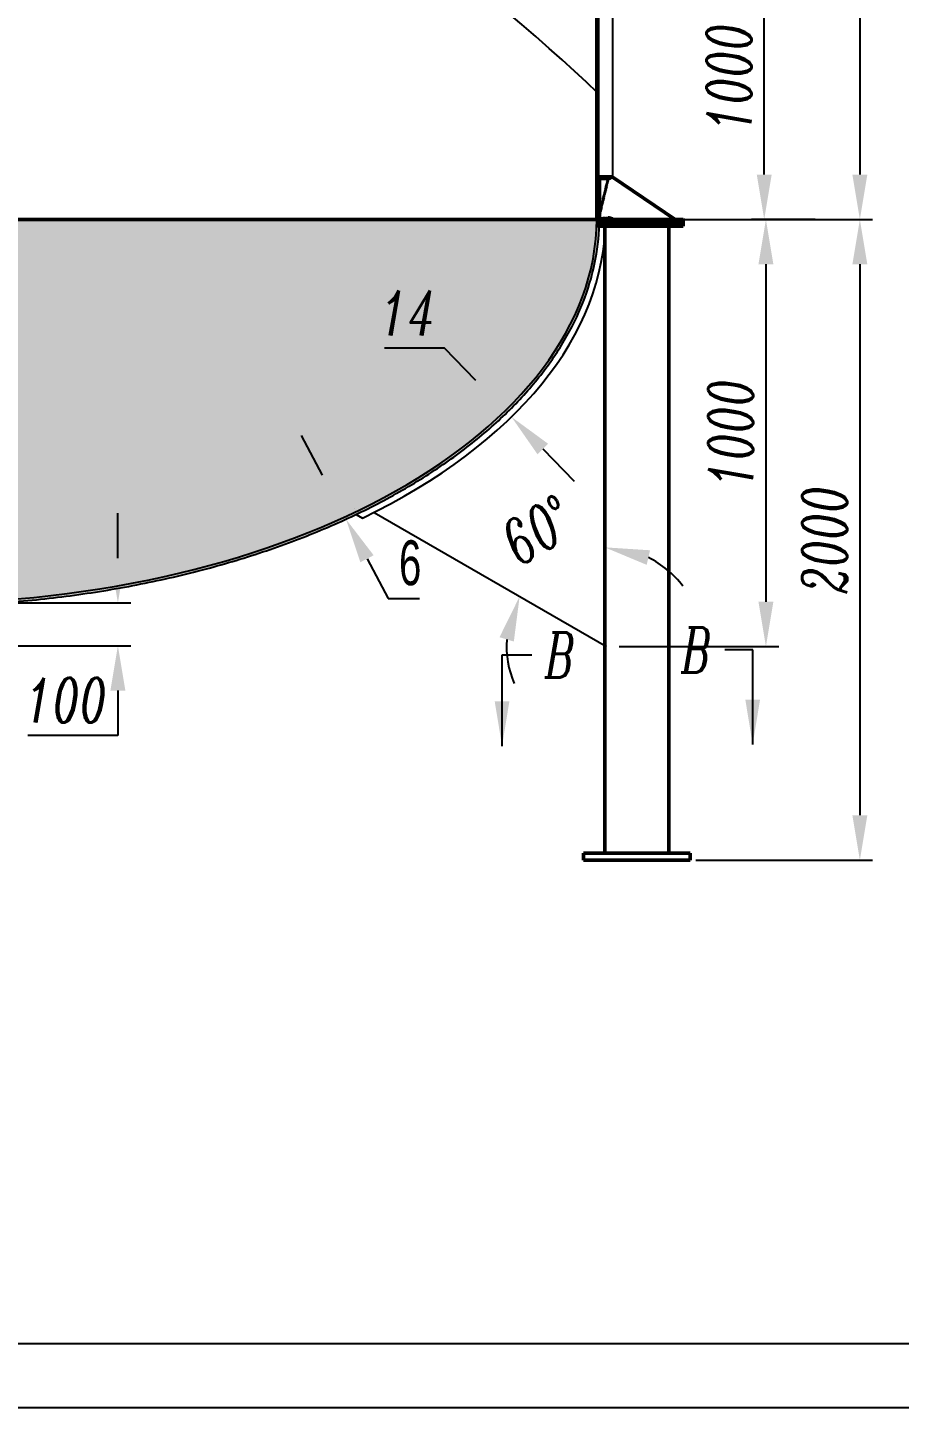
# Model space of a CAD drawing. Header units: inches. Extents: x 26344 to 38944, y 9363 to 18273.
# Drawn here: x 30254 to 32295, y 9363 to 12594 of the extents above; entities that cross this region are included whole.
import ezdxf

# ---------------------------------------------------------------- set-up
doc = ezdxf.new("R2010")
doc.units = ezdxf.units.IN
doc.header["$LTSCALE"] = 150
doc.header["$MEASUREMENT"] = 0
doc.layers.add('粗实线', color=3, linetype='Continuous', lineweight=50)
doc.layers.add('细实线', color=5, linetype='Continuous')
doc.styles.add('DIM', font='italicc.shx', dxfattribs={"width": 0.67})
doc.dimstyles.new('机械', dxfattribs={"dimtxt": 3.5, "dimasz": 3.5, "dimexe": 1, "dimexo": 1, "dimgap": 1, "dimtad": 1, "dimtoh": 1, "dimdec": 0, "dimzin": 0, "dimdsep": 46, "dimtxsty": 'DIM', "dimcen": -3.5, "dimadec": 0, "dimazin": 0, "dimtp": 0.05, "dimtm": 0.05, "dimtfac": 1, "dimtdec": 0, "dimtofl": 0, "dimtmove": 0, "dimatfit": 3, "dimfxl": 0, "dimtolj": 1, "dimtzin": 0, "dimarcsym": 0})

# ---------------------------------------------------------------- blocks, each defined once
blk = doc.blocks.new('*D5')
at = {"layer": 'Defpoints', "color": 0, "lineweight": -2}
for p in [(30030.84182633692, 11246.42442912421), (30060.33621638794, 11146.42442912421), (30465.02555307942, 11146.42442912421)]:
    blk.add_point(p, dxfattribs=at)
at = {"layer": '细实线', "color": 0, "lineweight": -2}
for p, q in [((30465.02555307942, 11351.42442912421), (30465.02555307942, 11456.42442912421)), ((30060.84182633692, 11246.42442912421), (30495.02555307942, 11246.42442912421)), ((30090.33621638794, 11146.42442912421), (30495.02555307942, 11146.42442912421)), ((30465.02555307942, 11041.42442912421), (30465.02555307942, 10936.42442912421)), ((30465.02555307942, 10936.42442912421), (30254.12555307942, 10936.42442912421))]:
    blk.add_line(p, q, dxfattribs=at)
for points in [[(30447.52555307942, 11351.42442912421), (30482.52555307942, 11351.42442912421), (30465.02555307942, 11246.42442912421)], [(30447.52555307942, 11041.42442912421), (30482.52555307942, 11041.42442912421), (30465.02555307942, 11146.42442912421)]]:
    blk.add_solid(points, dxfattribs=at)
at = {"layer": '细实线', "color": 0, "insert": (30344.57555307942, 11018.92442912422), "char_height": 105, "attachment_point": 5, "style": 'DIM'}
blk.add_mtext('\\A1;100', dxfattribs=at)
blk = doc.blocks.new('*D4')
at = {"layer": 'Defpoints', "color": 0, "lineweight": -2}
for p in [(31646.74182633692, 12144.49277284867), (31788.34182633692, 10644.49277284867), (32202.10976251821, 10644.49277284867)]:
    blk.add_point(p, dxfattribs=at)
at = {"layer": '细实线', "color": 0, "lineweight": -2}
for p, q in [((31676.74182633692, 12144.49277284867), (32232.10976251821, 12144.49277284867)), ((32202.10976251821, 12039.49277284867), (32202.10976251821, 10749.49277284867)), ((31818.34182633692, 10644.49277284867), (32232.10976251821, 10644.49277284867))]:
    blk.add_line(p, q, dxfattribs=at)
for points in [[(32184.60976251821, 12039.49277284867), (32219.60976251821, 12039.49277284867), (32202.10976251821, 12144.49277284867)], [(32184.60976251821, 10749.49277284867), (32219.60976251821, 10749.49277284867), (32202.10976251821, 10644.49277284867)]]:
    blk.add_solid(points, dxfattribs=at)
at = {"layer": '细实线', "color": 0, "insert": (32119.60976251821, 11394.49277284868), "char_height": 105, "attachment_point": 5, "rotation": 90, "style": 'DIM'}
blk.add_mtext('\\A1;2000', dxfattribs=at)
blk = doc.blocks.new('*D20')
at = {"layer": 'Defpoints', "color": 0, "lineweight": -2}
for p in [(30993.30488561811, 11453.03384437147), (30998.81021010011, 11442.66713572077), (30999.03652669049, 11442.78732297669)]:
    blk.add_point(p, dxfattribs=at)
at = {"layer": '粗实线', "color": 0, "lineweight": -2}
for p, q in [((30944.283783644, 11545.88855467428), (30895.03636507951, 11638.62307772117)), ((31019.8004636315, 11467.10453538989), (31020.02678022188, 11467.22472264581)), ((31025.30578811351, 11456.73782673919), (31025.53210470389, 11456.85801399512)), ((31048.28394525497, 11350.0527999298), (31097.53136381946, 11257.31827688291)), ((31097.53136381946, 11257.31827688291), (31171.08136381946, 11257.31827688291))]:
    blk.add_line(p, q, dxfattribs=at)
for points in [[(30959.73953748515, 11554.09645776836), (30928.82802980285, 11537.6806515802), (30993.53120220848, 11453.15403162739)], [(31063.73969909612, 11358.26070302388), (31032.82819141382, 11341.84489683572), (30999.03652669049, 11442.78732297669)]]:
    blk.add_solid(points, dxfattribs=at)
at = {"layer": '粗实线', "color": 0, "lineweight": -2, "insert": (31149.30636381946, 11339.81827688291), "char_height": 105, "attachment_point": 5, "style": 'DIM'}
blk.add_mtext('\\A1;{\\f??|b0|i0|c0|p54;6}', dxfattribs=at)
blk = doc.blocks.new('*D22')
at = {"layer": 'Defpoints', "color": 0, "lineweight": -2}
for p in [(31620.8942185077, 16144.46030574353), (32125.33657770207, 12144.49277284867), (32202.10976251821, 12144.49277284867)]:
    blk.add_point(p, dxfattribs=at)
at = {"layer": '细实线', "color": 0, "lineweight": -2}
for p, q in [((31650.8942185077, 16144.46030574353), (32232.10976251821, 16144.46030574353)), ((32202.10976251821, 16039.46030574353), (32202.10976251821, 12249.49277284867)), ((32155.33657770207, 12144.49277284867), (32232.10976251821, 12144.49277284867))]:
    blk.add_line(p, q, dxfattribs=at)
for points in [[(32184.60976251821, 16039.46030574353), (32219.60976251821, 16039.46030574353), (32202.10976251821, 16144.46030574353)], [(32184.60976251821, 12249.49277284867), (32219.60976251821, 12249.49277284867), (32202.10976251821, 12144.49277284867)]]:
    blk.add_solid(points, dxfattribs=at)
at = {"layer": '细实线', "color": 0, "lineweight": -2, "insert": (32119.60976251821, 14144.47653929611), "char_height": 105, "attachment_point": 5, "rotation": 90, "style": 'DIM'}
blk.add_mtext('\\A1;8200', dxfattribs=at)
blk = doc.blocks.new('*D23')
at = {"layer": 'Defpoints', "color": 0, "lineweight": -2}
for p in [(31681.51523398994, 12810.19467134309), (31978.20944931882, 12810.19467134309), (32127.18418553129, 12144.49277284867)]:
    blk.add_point(p, dxfattribs=at)
at = {"layer": '细实线', "color": 0, "lineweight": -2}
for p, q in [((31711.51523398994, 12810.19467134309), (32008.20944931882, 12810.19467134309)), ((31978.20944931882, 12249.49277284867), (31978.20944931882, 12705.19467134309)), ((32097.18418553129, 12144.49277284867), (31948.20944931882, 12144.49277284867))]:
    blk.add_line(p, q, dxfattribs=at)
for points in [[(31960.70944931882, 12705.19467134309), (31995.70944931882, 12705.19467134309), (31978.20944931882, 12810.19467134309)], [(31960.70944931882, 12249.49277284867), (31995.70944931882, 12249.49277284867), (31978.20944931882, 12144.49277284867)]]:
    blk.add_solid(points, dxfattribs=at)
at = {"layer": '细实线', "color": 0, "lineweight": -2, "insert": (31895.70944931882, 12477.34372209589), "char_height": 105, "attachment_point": 5, "rotation": 90, "style": 'DIM'}
blk.add_mtext('\\A1;1000', dxfattribs=at)
blk = doc.blocks.new('*D26')
at = {"layer": 'Defpoints', "color": 0, "lineweight": -2}
for p in [(31376.21768396661, 11692.56765541293), (31376.21768396661, 11692.56765541293), (31386.45287310168, 11682.09041381801)]:
    blk.add_point(p, dxfattribs=at)
at = {"layer": '粗实线', "color": 0, "lineweight": -2}
for p, q in [((31229.47061284644, 11842.78515478518), (31088.92061284644, 11842.78515478518)), ((31302.84414840652, 11767.67640509906), (31229.47061284644, 11842.78515478518)), ((31459.82640866176, 11606.98166413188), (31533.19994422185, 11531.87291444576))]:
    blk.add_line(p, q, dxfattribs=at)
for points in [[(31315.36227335421, 11779.9053276924), (31290.32602345884, 11755.44748250571), (31376.21768396661, 11692.56765541293)], [(31472.34453360945, 11619.21058672523), (31447.30828371408, 11594.75274153854), (31386.45287310168, 11682.09041381801)]]:
    blk.add_solid(points, dxfattribs=at)
at = {"layer": '粗实线', "color": 0, "lineweight": -2, "insert": (31144.19561284644, 11925.28515478518), "char_height": 105, "attachment_point": 5, "style": 'DIM'}
blk.add_mtext('\\A1;14', dxfattribs=at)
blk = doc.blocks.new('*D27')
at = {"layer": 'Defpoints', "color": 0, "lineweight": -2}
for p in [(31604.79999383914, 12128.49277284868), (31064.75820213693, 11458.54870715256), (31526.13102203091, 11362.89665699444), (31608.78855044544, 11144.45263910932), (31604.79999383913, 10660.49277284867)]:
    blk.add_point(p, dxfattribs=at)
at = {"layer": '细实线', "color": 0, "lineweight": -2}
for start, end in [(37.22414963245086, 63.61207481622527), (176.3879251837741, 202.7758503675485)]:
    blk.add_arc((31604.79999383913, 11146.75543333964), 230.0126859291742, start, end, dxfattribs=at)
for points in [[(31703.03395967214, 11335.76399805254), (31711.02264948104, 11369.8401016317), (31604.79999383913, 11376.76811926882)], [(31358.49167608243, 11166.30624924233), (31391.99679234841, 11156.18660577021), (31405.60316463177, 11261.76177630423)]]:
    blk.add_solid(points, dxfattribs=at)
at = {"layer": '细实线', "color": 0, "lineweight": -2, "insert": (31448.54365087454, 11417.39935835922), "char_height": 105, "attachment_point": 5, "rotation": 29.999999999999986, "style": 'DIM'}
blk.add_mtext('\\A1;60°', dxfattribs=at)
blk = doc.blocks.new('*D36')
at = {"layer": 'Defpoints', "color": 0, "lineweight": -2}
for p in [(31602.85732755893, 12144.49277284867), (31608.78855044544, 11144.45263910932), (31982.16911214483, 11144.45263910932)]:
    blk.add_point(p, dxfattribs=at)
at = {"layer": '细实线', "color": 0, "lineweight": -2}
for p, q in [((31632.85732755893, 12144.49277284867), (32012.16911214483, 12144.49277284867)), ((31982.16911214483, 12039.49277284867), (31982.16911214483, 11249.45263910932)), ((31638.78855044544, 11144.45263910932), (32012.16911214483, 11144.45263910932))]:
    blk.add_line(p, q, dxfattribs=at)
for points in [[(31964.66911214483, 12039.49277284867), (31999.66911214483, 12039.49277284867), (31982.16911214483, 12144.49277284867)], [(31964.66911214483, 11249.45263910932), (31999.66911214483, 11249.45263910932), (31982.16911214483, 11144.45263910932)]]:
    blk.add_solid(points, dxfattribs=at)
at = {"layer": '细实线', "color": 0, "lineweight": -2, "insert": (31899.66911214483, 11644.472705979), "char_height": 105, "attachment_point": 5, "rotation": 90, "style": 'DIM'}
blk.add_mtext('\\A1;1000', dxfattribs=at)

msp = doc.modelspace()

# ---------------------------------------------------------------- hatches: boundary and pattern name
at = {"layer": '粗实线'}
h = msp.add_hatch(dxfattribs=at)
h.set_pattern_fill('ANSI31', color=0, scale=20, angle=90, style=0)
h.set_pattern_definition([(135, (26340.11549565582, 9260.699316332422), (-1.767766952966369, -1.767766952966369), [])])
edge = h.paths.add_edge_path()
edge.add_line((31588.34182633692, 12244.49277284867), (31588.34182633692, 12144.49277284867))
edge.add_line((31622.74182633692, 12244.49277284867), (31588.34182633692, 12244.49277284867))
edge.add_arc((31613.0859349507, 12253.88134618455), 13.46779669231702, 263.7823095661405, 315.8041806650288)
edge.add_line((31592.34182633692, 12240.49277284867), (31614.54458219231, 12240.49277284867))
edge.add_line((31592.34182633692, 12148.49277284867), (31592.34182633692, 12240.49277284867))
edge.add_line((31588.34182633692, 12144.49277284867), (31622.74182633692, 12144.49277284867))
edge.add_line((31614.32017249476, 12148.49277284867), (31592.34182633692, 12148.49277284867))
edge.add_arc((31613.0859349507, 12135.02866083026), 13.52056414353528, 44.42532542132404, 95.23759116988322)
edge.add_line((31586.34182633692, 12144.49277284867), (31587.84182633692, 12141.89469663732))
h = msp.add_hatch(dxfattribs=at)
h.set_pattern_fill('ANSI31', color=0, scale=20, angle=90, style=0)
h.set_pattern_definition([(135, (26340.11549565582, 9845.699316332422), (-1.767766952966369, -1.767766952966369), [])])
edge = h.paths.add_edge_path()
edge.add_line((31588.34182633692, 12144.49277284867), (31788.34182633692, 12144.49277284867))
edge.add_line((31788.34182633692, 12128.49277284867), (31588.34182633692, 12128.49277284867))
at = {"layer": '细实线'}
h = msp.add_hatch(dxfattribs=at)
h.set_pattern_fill('ANSI31', color=0, scale=0.8, style=0)
h.set_pattern_definition([(45, (26589.80696845785, 10431.2108182809), (-1.79605122421383, 1.796051224213831), [])])
edge = h.paths.add_edge_path()
edge.add_line((31586.34182633692, 12144.49277284867), (31586.34182633692, 16144.80984289389))
edge.add_line((31588.34182633692, 12144.49277284867), (31588.34182633692, 16144.80984289389))
h = msp.add_hatch(dxfattribs=at)
h.set_pattern_fill('ANSI31', color=0, style=0)
h.set_pattern_definition([(45, (13316.98639057984, 0), (-0.08838834764831843, 0.08838834764831845), [])])
edge = h.paths.add_edge_path()
edge.add_spline(control_points=[(28381.69153987102, 12144.46589238103), (28381.78737962976, 12123.07367595336), (28383.21803432727, 12101.68399367726), (28389.95664896383, 12049.62700053963), (28396.69627364817, 12019.02379822118), (28415.61767529065, 11958.39466428925), (28427.79916762276, 11928.36887776009), (28457.46199873355, 11869.20883305683), (28474.94312918281, 11840.07455673994), (28515.0111334406, 11782.99321378346), (28537.59790413516, 11755.0461028024), (28587.63594850014, 11700.61762733137), (28615.08716774315, 11674.13626181519), (28674.56785766786, 11622.90154152882), (28706.59727152659, 11598.14823121439), (28774.90458556417, 11550.61493469734), (28811.18240472022, 11527.83501828805), (28887.61525607565, 11484.47507725203), (28927.77018003279, 11463.89512995833), (29011.54729647632, 11425.1406795338), (29055.16935740715, 11406.96625075441), (29145.43574658603, 11373.20506402415), (29192.07992500035, 11357.61837228431), (29287.91473144172, 11329.18943541638), (29337.10519572484, 11316.34724610363), (29437.53065964388, 11293.5368014269), (29488.76548513008, 11283.56859057278), (29592.75674209988, 11266.60679397466), (29645.51299189658, 11259.61324108702), (29752.00850140399, 11248.67149383048), (29805.7475743713, 11244.72332053327), (29913.66000335523, 11239.9122987827), (29967.83316984228, 11239.04945956635), (30076.06058110748, 11240.41785043339), (30130.11463574338, 11242.64907790312), (30237.55184422758, 11250.18302533854), (30290.93480947487, 11255.48573084534), (30396.48477541554, 11269.10899242144), (30448.6515912528, 11277.42952221653), (30551.2367205289, 11297.0043364524), (30601.65485519907, 11308.25858288142), (30700.22807399829, 11333.58724515717), (30748.38298806516, 11347.66161145554), (30841.9384503477, 11378.48875332869), (30887.33884031253, 11395.24146834738), (30974.92210943123, 11431.25702678981), (31017.10484599707, 11450.51980000223), (31097.82236228437, 11491.36264135569), (31136.35701980594, 11512.94263287624), (31209.38462198777, 11558.20474282694), (31243.87746976781, 11581.88678533272), (31308.46769105667, 11631.11781609208), (31338.5649950038, 11656.66674266788), (31394.05285965329, 11709.3784719708), (31419.44336884844, 11736.54124746005), (31465.25062836314, 11792.21113267322), (31485.66731136855, 11820.71826484192), (31521.30577490531, 11878.79095940986), (31536.52741227829, 11908.35656857956), (31561.60342614817, 11968.2427434447), (31571.45754949365, 11998.56327501999), (31585.68086161626, 12059.63757398223), (31590.04978125634, 12090.39109627632), (31592.05132877474, 12128.94415439489), (31592.27851284965, 12136.69822589083), (31592.33038294322, 12144.45263910932)], knot_values=[0.002235893554828561, 0.002235893554828561, 0.002235893554828561, 0.002235893554828561, 0.07256939638118877, 0.07256939638118877, 0.1738849314317884, 0.1738849314317884, 0.2752004664823881, 0.2752004664823881, 0.3765160015329877, 0.3765160015329877, 0.4778315365835873, 0.4778315365835873, 0.579147071634187, 0.579147071634187, 0.6804626066847866, 0.6804626066847866, 0.7817781417353863, 0.7817781417353863, 0.8830936767859859, 0.8830936767859859, 0.9844092118365856, 0.9844092118365856, 1.085724746887185, 1.085724746887185, 1.187040281937785, 1.187040281937785, 1.288355816988384, 1.288355816988384, 1.389671352038984, 1.389671352038984, 1.490986887089584, 1.490986887089584, 1.592302422140183, 1.592302422140183, 1.693617957190783, 1.693617957190783, 1.794933492241383, 1.794933492241383, 1.896249027291982, 1.896249027291982, 1.997564562342582, 1.997564562342582, 2.098880097393181, 2.098880097393181, 2.200195632443781, 2.200195632443781, 2.30151116749438, 2.30151116749438, 2.40282670254498, 2.40282670254498, 2.504142237595579, 2.504142237595579, 2.605457772646179, 2.605457772646179, 2.706773307696778, 2.706773307696778, 2.808088842747377, 2.808088842747377, 2.909404377797977, 2.909404377797977, 3.010719912848576, 3.010719912848576, 3.112035447899176, 3.112035447899176, 3.137530481629153, 3.137530481629153, 3.137530481629153, 3.137530481629153], degree=3, periodic=0)
edge.add_ellipse((29987.01413503278, 12147.33264809204), major_axis=(-1599.327691304146, -0.8234926534787519), ratio=0.5638780163095171, start_angle=0.1281072641321767, end_angle=179.767254690999)
edge.add_line((28381.69153987102, 12144.46589238103), (28387.69147965742, 12144.49277284868))
edge.add_line((31586.33051717114, 12144.49277284867), (31592.33038294322, 12144.49277284867))

# ---------------------------------------------------------------- linework, layer by layer
for points in [[(26343.52209998835, 9363.147053864184), (38943.52209998835, 9363.147053864184), (38943.52209998835, 18273.14705386418), (26343.52209998835, 18273.14705386418)], [(27093.52209998835, 9513.147053864184), (38793.52209998835, 9513.147053864184), (38793.52209998835, 18123.14705386418), (27093.52209998835, 18123.14705386418)]]:
    msp.add_lwpolyline(points, close=True)
at = {"layer": '粗实线', "color": 0}
for p, q in [((31586.34182633692, 12144.49277284867), (31586.34182633692, 16144.80984289389)), ((31588.34182633692, 12144.49277284867), (31588.34182633692, 16144.80984289389)), ((31588.34182633692, 12244.49277284867), (31588.34182633692, 12144.49277284867)), ((31622.74182633692, 12244.49277284867), (31588.34182633692, 12244.49277284867)), ((31769.99915750854, 12144.49277284867), (31622.57193452039, 12244.32114953859)), ((31592.34182633692, 12240.49277284867), (31614.54458219231, 12240.49277284867)), ((31592.34182633692, 12148.49277284867), (31592.34182633692, 12240.49277284867)), ((28384.34182633692, 12144.49277284868), (31588.34182633692, 12144.49277284867)), ((31588.34182633692, 12144.49277284867), (31622.74182633692, 12144.49277284867)), ((31588.34182633692, 12144.49277284867), (31788.34182633692, 12144.49277284867)), ((31738.34182633692, 12128.49277284867), (31588.34182633692, 12128.49277284867)), ((31788.34182633692, 12128.49277284867), (31588.34182633692, 12128.49277284867)), ((31604.79999383913, 12128.49277284867), (31604.79999383913, 10660.49277284867)), ((31754.79999383913, 10660.49277284867), (31754.79999383913, 12128.49277284867)), ((31788.34182633692, 12144.49277284867), (31788.34182633692, 12128.49277284867)), ((31554.79999383913, 10660.49277284867), (31554.79999383913, 10644.49277284867)), ((31679.79999383913, 10660.49277284867), (31554.79999383913, 10660.49277284867)), ((31604.79999383913, 10660.49277284867), (31754.79999383913, 10660.49277284867)), ((31804.79999383913, 10660.49277284867), (31679.79999383913, 10660.49277284867)), ((31804.79999383913, 10644.49277284867), (31804.79999383913, 10660.49277284867)), ((31554.79999383913, 10644.49277284867), (31804.79999383913, 10644.49277284867))]:
    msp.add_line(p, q, dxfattribs=at)
at = {"layer": '粗实线', "color": 0, "lineweight": -2}
for p, q in [((31592.34182633692, 12148.49277284867), (31611.85169740663, 12148.49277284867)), ((31586.33051717114, 12144.49277284867), (31592.33038294322, 12144.49277284867)), ((31064.75820213693, 11458.54870715256), (31608.78855044544, 11144.45263910932))]:
    msp.add_line(p, q, dxfattribs=at)
at = {"layer": '粗实线', "color": 4, "lineweight": -2}
msp.add_line((31022.80508716257, 11453.90283591687), (31037.83825080722, 11445.22343483986), dxfattribs=at)
at = {"layer": '粗实线', "color": 0}
for centre, radius, start, end in [((31613.0859349507, 12253.88134618455), 13.46779669231702, 263.7823095661405, 315.8041806650288), ((31613.0859349507, 12135.02866083026), 13.52056414353528, 44.42532542132404, 95.23759116988322)]:
    msp.add_arc(centre, radius, start, end, dxfattribs=at)
at = {"layer": '粗实线', "color": 0, "lineweight": -2}
msp.add_ellipse((29987.01096140712, 12144.47933261485), major_axis=(-1619.319421536104, -0.01344023382080195), ratio=0.5675576981305288, start_param=8.560156086728462, end_param=9.42477796076938, dxfattribs=at)
at = {"layer": '细实线', "color": 0, "lineweight": -2}
for p, q in [((31622.74182633692, 12778.19467134309), (31622.74182633692, 12244.49277284867)), ((31586.34182633692, 12144.49277284867), (31580.34182633692, 12144.49277284867))]:
    msp.add_line(p, q, dxfattribs=at)
at = {"layer": '细实线', "color": 0, "linetype": 'ByBlock', "lineweight": -2}
msp.add_ellipse((29987.01413503278, 12147.33264809204), major_axis=(-1599.327691304146, -0.8234926534787519), ratio=0.5638780163095171, start_param=0.00223589355482852, end_param=3.137530481629153, dxfattribs=at)
at = {"layer": '细实线', "color": 0, "lineweight": -2}
msp.add_open_spline([(31588.12135334069, 12440.89596607192), (31318.23455906174, 12702.8101646346), (29869.96647570125, 13743.02563218895), (29953.45681680232, 14794.20233200125), (31442.63391491487, 16144.49764713019), (31056.27623498658, 16144.49764713019)], degree=3, knots=[709.012119477175, 709.012119477175, 709.012119477175, 709.012119477175, 1739.098482090259, 3439.36316040373, 4598.436200188597, 4598.436200188597, 4598.436200188597, 4598.436200188597], dxfattribs=at)
at = {"layer": '细实线', "color": 0, "linetype": 'ByBlock', "lineweight": -2}
msp.add_open_spline([(28381.69153987102, 12144.46589238103), (28381.78737962976, 12123.07367595336), (28383.21803432727, 12101.68399367726), (28389.95664896383, 12049.62700053963), (28396.69627364817, 12019.02379822118), (28415.61767529065, 11958.39466428925), (28427.79916762276, 11928.36887776009), (28457.46199873355, 11869.20883305683), (28474.94312918281, 11840.07455673994), (28515.0111334406, 11782.99321378346), (28537.59790413516, 11755.0461028024), (28587.63594850014, 11700.61762733137), (28615.08716774315, 11674.13626181519), (28674.56785766786, 11622.90154152882), (28706.59727152659, 11598.14823121439), (28774.90458556417, 11550.61493469734), (28811.18240472022, 11527.83501828805), (28887.61525607565, 11484.47507725203), (28927.77018003279, 11463.89512995833), (29011.54729647632, 11425.1406795338), (29055.16935740715, 11406.96625075441), (29145.43574658603, 11373.20506402415), (29192.07992500035, 11357.61837228431), (29287.91473144172, 11329.18943541638), (29337.10519572484, 11316.34724610363), (29437.53065964388, 11293.5368014269), (29488.76548513008, 11283.56859057278), (29592.75674209988, 11266.60679397466), (29645.51299189658, 11259.61324108702), (29752.00850140399, 11248.67149383048), (29805.7475743713, 11244.72332053327), (29913.66000335523, 11239.9122987827), (29967.83316984228, 11239.04945956635), (30076.06058110748, 11240.41785043339), (30130.11463574338, 11242.64907790312), (30237.55184422758, 11250.18302533854), (30290.93480947487, 11255.48573084534), (30396.48477541554, 11269.10899242144), (30448.6515912528, 11277.42952221653), (30551.2367205289, 11297.0043364524), (30601.65485519907, 11308.25858288142), (30700.22807399829, 11333.58724515717), (30748.38298806516, 11347.66161145554), (30841.9384503477, 11378.48875332869), (30887.33884031253, 11395.24146834738), (30974.92210943123, 11431.25702678981), (31017.10484599707, 11450.51980000223), (31097.82236228437, 11491.36264135569), (31136.35701980594, 11512.94263287624), (31209.38462198777, 11558.20474282694), (31243.87746976781, 11581.88678533272), (31308.46769105667, 11631.11781609208), (31338.5649950038, 11656.66674266788), (31394.05285965329, 11709.3784719708), (31419.44336884844, 11736.54124746005), (31465.25062836314, 11792.21113267322), (31485.66731136855, 11820.71826484192), (31521.30577490531, 11878.79095940986), (31536.52741227829, 11908.35656857956), (31561.60342614817, 11968.2427434447), (31571.45754949365, 11998.56327501999), (31585.68086161626, 12059.63757398223), (31590.04978125634, 12090.39109627632), (31592.05132877474, 12128.94415439489), (31592.27851284965, 12136.69822589083), (31592.33038294322, 12144.45263910932)], degree=3, knots=[0.002235893554828561, 0.002235893554828561, 0.002235893554828561, 0.002235893554828561, 0.07256939638118877, 0.07256939638118877, 0.1738849314317884, 0.1738849314317884, 0.2752004664823881, 0.2752004664823881, 0.3765160015329877, 0.3765160015329877, 0.4778315365835873, 0.4778315365835873, 0.579147071634187, 0.579147071634187, 0.6804626066847866, 0.6804626066847866, 0.7817781417353863, 0.7817781417353863, 0.8830936767859859, 0.8830936767859859, 0.9844092118365856, 0.9844092118365856, 1.085724746887185, 1.085724746887185, 1.187040281937785, 1.187040281937785, 1.288355816988384, 1.288355816988384, 1.389671352038984, 1.389671352038984, 1.490986887089584, 1.490986887089584, 1.592302422140183, 1.592302422140183, 1.693617957190783, 1.693617957190783, 1.794933492241383, 1.794933492241383, 1.896249027291982, 1.896249027291982, 1.997564562342582, 1.997564562342582, 2.098880097393181, 2.098880097393181, 2.200195632443781, 2.200195632443781, 2.30151116749438, 2.30151116749438, 2.40282670254498, 2.40282670254498, 2.504142237595579, 2.504142237595579, 2.605457772646179, 2.605457772646179, 2.706773307696778, 2.706773307696778, 2.808088842747377, 2.808088842747377, 2.909404377797977, 2.909404377797977, 3.010719912848576, 3.010719912848576, 3.112035447899176, 3.112035447899176, 3.137530481629153, 3.137530481629153, 3.137530481629153, 3.137530481629153], dxfattribs=at)

# ---------------------------------------------------------------- texts
at = {"layer": '粗实线', "color": 0, "char_height": 105, "style": 'DIM'}
for insert, attachment_point in [((31856.26804369979, 11083.98884561238), 9), ((31464.5431275779, 11177.18856170402), 1)]:
    msp.add_mtext('B', dxfattribs=dict(at, insert=insert, attachment_point=attachment_point))

# ---------------------------------------------------------------- dimensions: what is measured, and where the dimension line sits
at = {"layer": '粗实线', "color": 5, "lineweight": -2}
for p1, p2, distance, text, picture, middle in [((31386.45287310168, 11682.09041381801), (31376.21768396661, 11692.56765541293), 0, '14', '*D26', (31144.19561284644, 11925.28515478518)), ((30993.3048856181, 11453.03384437147), (30998.81021010011, 11442.66713572077), 0.25625022061669495, '{\\f??|b0|i0|c0|p54;6}', '*D20', (31149.30636381946, 11339.81827688291))]:
    dim = msp.add_aligned_dim(p1=p1, p2=p2, distance=distance, text=text, dimstyle='机械', override={"dimscale": 30}, dxfattribs=at)
    dim.commit()
    dim.dimension.update_dxf_attribs({"geometry": picture, "text_midpoint": middle})
at = {"layer": '细实线', "color": 5, "lineweight": -2}
for base, p1, p2, text, override, picture, middle in [((32202.10976251821, 12144.49277284867), (31620.8942185077, 16144.46030574353), (32125.33657770207, 12144.49277284867), '8200', {"dimscale": 30}, '*D22', (32119.60976251821, 14144.47653929611)), ((31978.20944931882, 12810.19467134309), (32127.18418553129, 12144.49277284867), (31681.51523398994, 12810.19467134309), '1000', {"dimscale": 30, "dimtmove": 1}, '*D23', (31895.70944931882, 12477.34372209589))]:
    dim = msp.add_linear_dim(base=base, p1=p1, p2=p2, angle=90, text=text, dimstyle='机械', override=override, dxfattribs=at)
    dim.commit()
    dim.dimension.update_dxf_attribs({"geometry": picture, "text_midpoint": middle})
at = {"layer": '细实线', "lineweight": -2}
dim = msp.add_angular_dim_2l(base=(31526.13102203091, 11362.89665699444), line1=((31064.75820213693, 11458.54870715256), (31608.78855044544, 11144.45263910932)), line2=((31604.79999383913, 12128.49277284867), (31604.79999383913, 10660.49277284867)), dimstyle='机械', override={"dimscale": 30}, dxfattribs=at)
dim.commit()
dim.dimension.update_dxf_attribs({"geometry": '*D27', "text_midpoint": (31448.54365087454, 11417.39935835922)})
at = {"layer": '细实线', "color": 5, "lineweight": -2}
dim = msp.add_linear_dim(base=(31982.16911214483, 11144.45263910932), p1=(31602.85732755893, 12144.49277284867), p2=(31608.78855044544, 11144.45263910932), angle=90, dimstyle='机械', override={"dimscale": 30, "dimtmove": 1}, dxfattribs=at)
dim.commit()
dim.dimension.update_dxf_attribs({"geometry": '*D36', "text_midpoint": (31899.66911214483, 11644.472705979)})
at = {"layer": '细实线'}
dim = msp.add_linear_dim(base=(32202.10976251821, 10644.49277284867), p1=(31646.74182633692, 12144.49277284867), p2=(31788.34182633692, 10644.49277284867), angle=90, text='2000', dimstyle='机械', override={"dimscale": 30, "dimtmove": 1}, dxfattribs=at)
dim.commit()
dim.dimension.update_dxf_attribs({"geometry": '*D4', "text_midpoint": (32119.60976251821, 11394.49277284868)})
dim = msp.add_linear_dim(base=(30465.02555307942, 11146.42442912421), p1=(30030.84182633692, 11246.42442912421), p2=(30060.33621638794, 11146.42442912421), angle=90, dimstyle='机械', override={"dimscale": 30}, dxfattribs=at)
dim.commit()
dim.dimension.update_dxf_attribs({"geometry": '*D5', "text_midpoint": (30344.57555307942, 11018.92442912422)})

# ---------------------------------------------------------------- leaders
at = {"layer": '粗实线', "color": 0, "annotation_type": 0, "has_hookline": 1, "text_width": 70.35}
for points, hookline_direction in [([(31364.42635786966, 10911.56953193117), (31364.42635786966, 11124.68856170402), (31434.5431275779, 11124.68856170402)], 0), ([(31951.22190877646, 10915.23372857953), (31951.22190877646, 11136.48884561238), (31886.26804369979, 11136.48884561238)], 1)]:
    msp.add_leader(points, dimstyle='机械', override={"dimscale": 30, "dimgap": 1, "dimtad": 0}, dxfattribs=dict(at, hookline_direction=hookline_direction))

doc.saveas('drawing.dxf')
